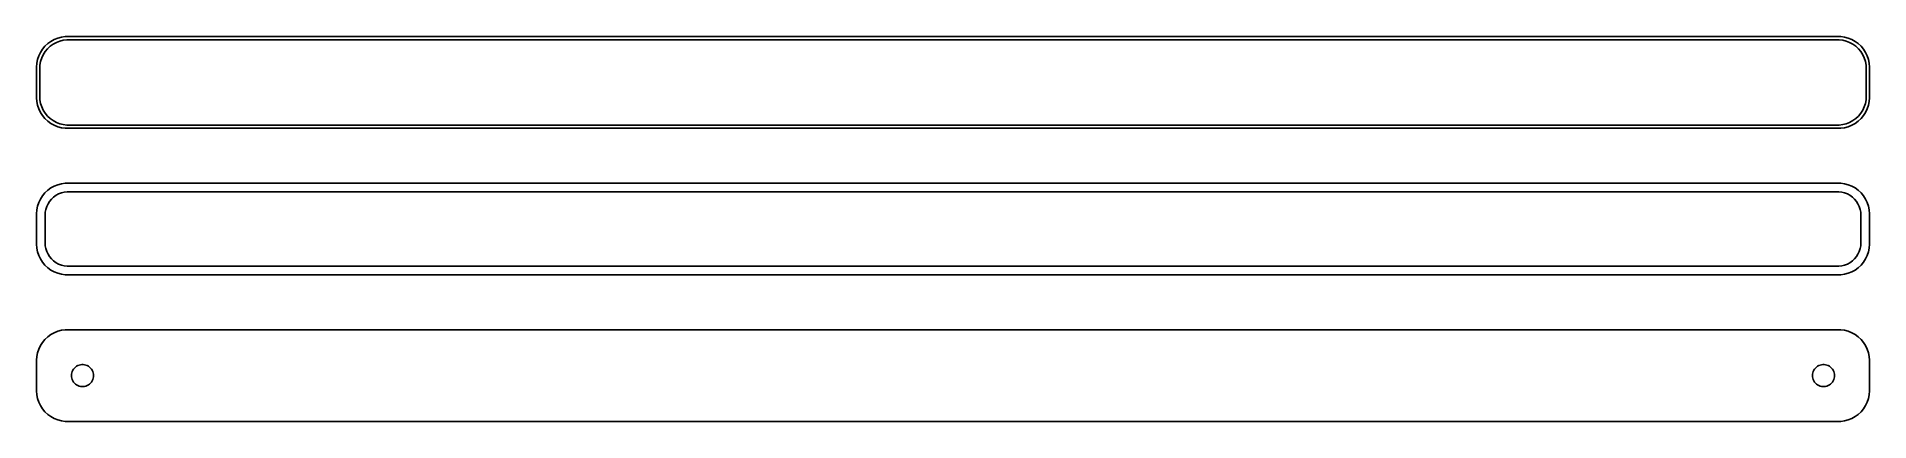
# Model space of a CAD drawing. Header units: metres. Extents: x -150 to 150, y 41 to 103.
import ezdxf

# ---------------------------------------------------------------- set-up
doc = ezdxf.new("R2010")
doc.units = ezdxf.units.M

msp = doc.modelspace()

# ---------------------------------------------------------------- linework, layer by layer
for p, q in [((-148.187, 102.353), (-148.645, 101.923)), ((-147.679, 102.722), (-148.187, 102.353)), ((-147.778, 101.91), (-147.295, 102.261)), ((-147.129, 103.024), (-147.679, 102.722)), ((-147.295, 102.261), (-146.772, 102.548)), ((-146.545, 103.255), (-147.129, 103.024)), ((-146.772, 102.548), (-146.218, 102.768)), ((-145.937, 103.411), (-146.545, 103.255)), ((-146.218, 102.768), (-145.64, 102.916)), ((-145.314, 103.49), (-145.937, 103.411)), ((-145.64, 102.916), (-145.048, 102.991)), ((145.314, 103.49), (-145.314, 103.49)), ((-145.048, 102.991), (145.048, 102.991)), ((145.048, 102.991), (145.64, 102.916)), ((145.937, 103.411), (145.314, 103.49)), ((145.64, 102.916), (146.218, 102.768)), ((146.545, 103.255), (145.937, 103.411)), ((146.218, 102.768), (146.772, 102.548)), ((147.129, 103.024), (146.545, 103.255)), ((146.772, 102.548), (147.295, 102.261)), ((147.679, 102.722), (147.129, 103.024)), ((147.295, 102.261), (147.778, 101.91)), ((148.187, 102.353), (147.679, 102.722)), ((148.645, 101.923), (148.187, 102.353)), ((-149.961, 99.1267), (-150, 98.5)), ((-149.843, 99.7434), (-149.961, 99.1267)), ((-149.649, 100.341), (-149.843, 99.7434)), ((-149.382, 100.909), (-149.649, 100.341)), ((-149.463, 98.8453), (-149.351, 99.4313)), ((-149.045, 101.439), (-149.382, 100.909)), ((-149.351, 99.4313), (-149.166, 99.9986)), ((-149.166, 99.9986), (-148.912, 100.538)), ((-148.645, 101.923), (-149.045, 101.439)), ((-148.912, 100.538), (-148.593, 101.042)), ((-148.593, 101.042), (-148.213, 101.502)), ((-148.213, 101.502), (-147.778, 101.91)), ((147.778, 101.91), (148.213, 101.502)), ((148.213, 101.502), (148.593, 101.042)), ((148.593, 101.042), (148.912, 100.538)), ((149.045, 101.439), (148.645, 101.923)), ((148.912, 100.538), (149.166, 99.9986)), ((149.382, 100.909), (149.045, 101.439)), ((149.166, 99.9986), (149.351, 99.4313)), ((149.351, 99.4313), (149.463, 98.8453)), ((149.649, 100.341), (149.382, 100.909)), ((149.843, 99.7434), (149.649, 100.341)), ((149.961, 99.1267), (149.843, 99.7434)), ((150, 98.5), (149.961, 99.1267)), ((-150, 98.5), (-150, 93.5)), ((-149.5, 98.25), (-149.463, 98.8453)), ((-149.5, 93.75), (-149.5, 98.25)), ((149.463, 98.8453), (149.5, 98.25)), ((149.5, 98.25), (149.5, 93.75)), ((150, 93.5), (150, 98.5)), ((-150, 93.5), (-149.961, 92.8733)), ((-149.463, 93.1547), (-149.5, 93.75)), ((-149.351, 92.5687), (-149.463, 93.1547)), ((149.463, 93.1547), (149.351, 92.5687)), ((149.5, 93.75), (149.463, 93.1547)), ((149.961, 92.8733), (150, 93.5)), ((-149.961, 92.8733), (-149.843, 92.2566)), ((-149.843, 92.2566), (-149.649, 91.6594)), ((-149.649, 91.6594), (-149.382, 91.0912)), ((-149.382, 91.0912), (-149.045, 90.5611)), ((-149.166, 92.0014), (-149.351, 92.5687)), ((-148.912, 91.4617), (-149.166, 92.0014)), ((-149.045, 90.5611), (-148.645, 90.0773)), ((-148.593, 90.958), (-148.912, 91.4617)), ((-148.645, 90.0773), (-148.187, 89.6474)), ((-148.213, 90.4984), (-148.593, 90.958)), ((-147.778, 90.0901), (-148.213, 90.4984)), ((-147.295, 89.7395), (-147.778, 90.0901)), ((147.778, 90.0901), (147.295, 89.7395)), ((148.213, 90.4984), (147.778, 90.0901)), ((148.187, 89.6474), (148.645, 90.0773)), ((148.593, 90.958), (148.213, 90.4984)), ((148.912, 91.4617), (148.593, 90.958)), ((148.645, 90.0773), (149.045, 90.5611)), ((149.166, 92.0014), (148.912, 91.4617)), ((149.045, 90.5611), (149.382, 91.0912)), ((149.351, 92.5687), (149.166, 92.0014)), ((149.382, 91.0912), (149.649, 91.6594)), ((149.649, 91.6594), (149.843, 92.2566)), ((149.843, 92.2566), (149.961, 92.8733)), ((-148.187, 89.6474), (-147.679, 89.2784)), ((-147.679, 89.2784), (-147.129, 88.9759)), ((-146.772, 89.4521), (-147.295, 89.7395)), ((-147.129, 88.9759), (-146.545, 88.7447)), ((-146.218, 89.2325), (-146.772, 89.4521)), ((-146.545, 88.7447), (-145.937, 88.5886)), ((-145.64, 89.0841), (-146.218, 89.2325)), ((-145.937, 88.5886), (-145.314, 88.5099)), ((-145.048, 89.0094), (-145.64, 89.0841)), ((-145.314, 88.5099), (145.314, 88.5099)), ((145.048, 89.0094), (-145.048, 89.0094)), ((145.64, 89.0841), (145.048, 89.0094)), ((145.314, 88.5099), (145.937, 88.5886)), ((146.218, 89.2325), (145.64, 89.0841)), ((145.937, 88.5886), (146.545, 88.7447)), ((146.772, 89.4521), (146.218, 89.2325)), ((146.545, 88.7447), (147.129, 88.9759)), ((147.295, 89.7395), (146.772, 89.4521)), ((147.129, 88.9759), (147.679, 89.2784)), ((147.679, 89.2784), (148.187, 89.6474)), ((-148.187, 78.3526), (-148.645, 77.9227)), ((-147.679, 78.7216), (-148.187, 78.3526)), ((-147.129, 79.0241), (-147.679, 78.7216)), ((-146.545, 79.2553), (-147.129, 79.0241)), ((-145.937, 79.4114), (-146.545, 79.2553)), ((-145.946, 77.9301), (-145.475, 78.0509)), ((-145.314, 79.4901), (-145.937, 79.4114)), ((-145.475, 78.0509), (-144.993, 78.1118)), ((145.314, 79.4901), (-145.314, 79.4901)), ((-144.993, 78.1118), (144.993, 78.1118)), ((144.993, 78.1118), (145.475, 78.0509)), ((145.937, 79.4114), (145.314, 79.4901)), ((145.475, 78.0509), (145.946, 77.9301)), ((146.545, 79.2553), (145.937, 79.4114)), ((147.129, 79.0241), (146.545, 79.2553)), ((147.679, 78.7216), (147.129, 79.0241)), ((148.187, 78.3526), (147.679, 78.7216)), ((148.645, 77.9227), (148.187, 78.3526)), ((-149.961, 75.1267), (-150, 74.5)), ((-149.843, 75.7434), (-149.961, 75.1267)), ((-149.649, 76.3406), (-149.843, 75.7434)), ((-149.382, 76.9088), (-149.649, 76.3406)), ((-149.045, 77.4389), (-149.382, 76.9088)), ((-148.645, 77.9227), (-149.045, 77.4389)), ((-148.589, 74.735), (-148.498, 75.2123)), ((-148.498, 75.2123), (-148.348, 75.6744)), ((-148.348, 75.6744), (-148.141, 76.1141)), ((-148.141, 76.1141), (-147.88, 76.5244)), ((-147.88, 76.5244), (-147.571, 76.8988)), ((-147.571, 76.8988), (-147.216, 77.2315)), ((-147.216, 77.2315), (-146.823, 77.5171)), ((-146.823, 77.5171), (-146.398, 77.7512)), ((-146.398, 77.7512), (-145.946, 77.9301)), ((145.946, 77.9301), (146.398, 77.7512)), ((146.398, 77.7512), (146.823, 77.5171)), ((146.823, 77.5171), (147.216, 77.2315)), ((147.216, 77.2315), (147.571, 76.8988)), ((147.571, 76.8988), (147.88, 76.5244)), ((147.88, 76.5244), (148.141, 76.1141)), ((148.141, 76.1141), (148.348, 75.6744)), ((148.348, 75.6744), (148.498, 75.2123)), ((148.498, 75.2123), (148.589, 74.735)), ((149.045, 77.4389), (148.645, 77.9227)), ((149.382, 76.9088), (149.045, 77.4389)), ((149.649, 76.3406), (149.382, 76.9088)), ((149.843, 75.7434), (149.649, 76.3406)), ((149.961, 75.1267), (149.843, 75.7434)), ((150, 74.5), (149.961, 75.1267)), ((-150, 74.5), (-150, 69.5)), ((-148.619, 74.25), (-148.589, 74.735)), ((-148.619, 69.75), (-148.619, 74.25)), ((148.589, 74.735), (148.619, 74.25)), ((148.619, 74.25), (148.619, 69.75)), ((150, 69.5), (150, 74.5)), ((-150, 69.5), (-149.961, 68.8733)), ((-148.589, 69.265), (-148.619, 69.75)), ((-148.498, 68.7877), (-148.589, 69.265)), ((148.589, 69.265), (148.498, 68.7877)), ((148.619, 69.75), (148.589, 69.265)), ((149.961, 68.8733), (150, 69.5)), ((-149.961, 68.8733), (-149.843, 68.2566)), ((-149.843, 68.2566), (-149.649, 67.6594)), ((-149.649, 67.6594), (-149.382, 67.0912)), ((-149.382, 67.0912), (-149.045, 66.5611)), ((-149.045, 66.5611), (-148.645, 66.0773)), ((-148.645, 66.0773), (-148.187, 65.6474)), ((-148.348, 68.3256), (-148.498, 68.7877)), ((-148.141, 67.8859), (-148.348, 68.3256)), ((-147.88, 67.4756), (-148.141, 67.8859)), ((-147.571, 67.1012), (-147.88, 67.4756)), ((-147.216, 66.7685), (-147.571, 67.1012)), ((-146.823, 66.4829), (-147.216, 66.7685)), ((-146.398, 66.2488), (-146.823, 66.4829)), ((-145.946, 66.0699), (-146.398, 66.2488)), ((-145.475, 65.9491), (-145.946, 66.0699)), ((145.946, 66.0699), (145.475, 65.9491)), ((146.398, 66.2488), (145.946, 66.0699)), ((146.823, 66.4829), (146.398, 66.2488)), ((147.216, 66.7685), (146.823, 66.4829)), ((147.571, 67.1012), (147.216, 66.7685)), ((147.88, 67.4756), (147.571, 67.1012)), ((148.141, 67.8859), (147.88, 67.4756)), ((148.348, 68.3256), (148.141, 67.8859)), ((148.187, 65.6474), (148.645, 66.0773)), ((148.498, 68.7877), (148.348, 68.3256)), ((148.645, 66.0773), (149.045, 66.5611)), ((149.045, 66.5611), (149.382, 67.0912)), ((149.382, 67.0912), (149.649, 67.6594)), ((149.649, 67.6594), (149.843, 68.2566)), ((149.843, 68.2566), (149.961, 68.8733)), ((-148.187, 65.6474), (-147.679, 65.2784)), ((-147.679, 65.2784), (-147.129, 64.9759)), ((-147.129, 64.9759), (-146.545, 64.7447)), ((-146.545, 64.7447), (-145.937, 64.5886)), ((-145.937, 64.5886), (-145.314, 64.5099)), ((-144.993, 65.8882), (-145.475, 65.9491)), ((-145.314, 64.5099), (145.314, 64.5099)), ((144.993, 65.8882), (-144.993, 65.8882)), ((145.475, 65.9491), (144.993, 65.8882)), ((145.314, 64.5099), (145.937, 64.5886)), ((145.937, 64.5886), (146.545, 64.7447)), ((146.545, 64.7447), (147.129, 64.9759)), ((147.129, 64.9759), (147.679, 65.2784)), ((147.679, 65.2784), (148.187, 65.6474)), ((-148.187, 54.3526), (-148.645, 53.9227)), ((-147.679, 54.7216), (-148.187, 54.3526)), ((-147.129, 55.0241), (-147.679, 54.7216)), ((-146.545, 55.2553), (-147.129, 55.0241)), ((-145.937, 55.4114), (-146.545, 55.2553)), ((-145.314, 55.4901), (-145.937, 55.4114)), ((145.314, 55.4901), (-145.314, 55.4901)), ((145.937, 55.4114), (145.314, 55.4901)), ((146.545, 55.2553), (145.937, 55.4114)), ((147.129, 55.0241), (146.545, 55.2553)), ((147.679, 54.7216), (147.129, 55.0241)), ((148.187, 54.3526), (147.679, 54.7216)), ((148.645, 53.9227), (148.187, 54.3526)), ((-149.961, 51.1267), (-150, 50.5)), ((-149.843, 51.7434), (-149.961, 51.1267)), ((-149.649, 52.3406), (-149.843, 51.7434)), ((-149.382, 52.9088), (-149.649, 52.3406)), ((-149.045, 53.4389), (-149.382, 52.9088)), ((-148.645, 53.9227), (-149.045, 53.4389)), ((149.045, 53.4389), (148.645, 53.9227)), ((149.382, 52.9088), (149.045, 53.4389)), ((149.649, 52.3406), (149.382, 52.9088)), ((149.843, 51.7434), (149.649, 52.3406)), ((149.961, 51.1267), (149.843, 51.7434)), ((150, 50.5), (149.961, 51.1267)), ((-150, 50.5), (-150, 45.5)), ((-144.3, 48), (-144.286, 48.2256)), ((-144.286, 47.7744), (-144.3, 48)), ((-144.286, 48.2256), (-144.243, 48.4476)), ((-144.243, 48.4476), (-144.174, 48.6626)), ((-144.174, 48.6626), (-144.077, 48.8671)), ((-144.077, 48.8671), (-143.956, 49.058)), ((-143.956, 49.058), (-143.812, 49.2322)), ((-143.812, 49.2322), (-143.647, 49.3869)), ((-143.647, 49.3869), (-143.464, 49.5198)), ((-143.464, 49.5198), (-143.266, 49.6287)), ((-143.266, 49.6287), (-143.056, 49.7119)), ((-143.056, 49.7119), (-142.837, 49.7681)), ((-142.837, 49.7681), (-142.613, 49.7964)), ((-142.613, 49.7964), (-142.387, 49.7964)), ((-142.387, 49.7964), (-142.163, 49.7681)), ((-142.163, 49.7681), (-141.944, 49.7119)), ((-141.944, 49.7119), (-141.734, 49.6287)), ((-141.734, 49.6287), (-141.536, 49.5198)), ((-141.536, 49.5198), (-141.353, 49.3869)), ((-141.353, 49.3869), (-141.188, 49.2322)), ((-141.188, 49.2322), (-141.044, 49.058)), ((-141.044, 49.058), (-140.923, 48.8671)), ((-140.923, 48.8671), (-140.826, 48.6626)), ((-140.826, 48.6626), (-140.757, 48.4476)), ((-140.757, 48.4476), (-140.714, 48.2256)), ((-140.714, 48.2256), (-140.7, 48)), ((-140.7, 48), (-140.714, 47.7744)), ((140.7, 48), (140.714, 48.2256)), ((140.714, 47.7744), (140.7, 48)), ((140.714, 48.2256), (140.757, 48.4476)), ((140.757, 48.4476), (140.826, 48.6626)), ((140.826, 48.6626), (140.923, 48.8671)), ((140.923, 48.8671), (141.044, 49.058)), ((141.044, 49.058), (141.188, 49.2322)), ((141.188, 49.2322), (141.353, 49.3869)), ((141.353, 49.3869), (141.536, 49.5198)), ((141.536, 49.5198), (141.734, 49.6287)), ((141.734, 49.6287), (141.944, 49.7119)), ((141.944, 49.7119), (142.163, 49.7681)), ((142.163, 49.7681), (142.387, 49.7964)), ((142.387, 49.7964), (142.613, 49.7964)), ((142.613, 49.7964), (142.837, 49.7681)), ((142.837, 49.7681), (143.056, 49.7119)), ((143.056, 49.7119), (143.266, 49.6287)), ((143.266, 49.6287), (143.464, 49.5198)), ((143.464, 49.5198), (143.647, 49.3869)), ((143.647, 49.3869), (143.812, 49.2322)), ((143.812, 49.2322), (143.956, 49.058)), ((143.956, 49.058), (144.077, 48.8671)), ((144.077, 48.8671), (144.174, 48.6626)), ((144.174, 48.6626), (144.243, 48.4476)), ((144.243, 48.4476), (144.286, 48.2256)), ((144.286, 48.2256), (144.3, 48)), ((144.3, 48), (144.286, 47.7744)), ((150, 45.5), (150, 50.5)), ((-150, 45.5), (-149.961, 44.8733)), ((-144.243, 47.5524), (-144.286, 47.7744)), ((-144.174, 47.3374), (-144.243, 47.5524)), ((-144.077, 47.1329), (-144.174, 47.3374)), ((-143.956, 46.942), (-144.077, 47.1329)), ((-143.812, 46.7678), (-143.956, 46.942)), ((-143.647, 46.6131), (-143.812, 46.7678)), ((-143.464, 46.4802), (-143.647, 46.6131)), ((-143.266, 46.3713), (-143.464, 46.4802)), ((-143.056, 46.2881), (-143.266, 46.3713)), ((-142.837, 46.2319), (-143.056, 46.2881)), ((-142.613, 46.2036), (-142.837, 46.2319)), ((-142.387, 46.2036), (-142.613, 46.2036)), ((-142.163, 46.2319), (-142.387, 46.2036)), ((-141.944, 46.2881), (-142.163, 46.2319)), ((-141.734, 46.3713), (-141.944, 46.2881)), ((-141.536, 46.4802), (-141.734, 46.3713)), ((-141.353, 46.6131), (-141.536, 46.4802)), ((-141.188, 46.7678), (-141.353, 46.6131)), ((-141.044, 46.942), (-141.188, 46.7678)), ((-140.923, 47.1329), (-141.044, 46.942)), ((-140.826, 47.3374), (-140.923, 47.1329)), ((-140.757, 47.5524), (-140.826, 47.3374)), ((-140.714, 47.7744), (-140.757, 47.5524)), ((140.757, 47.5524), (140.714, 47.7744)), ((140.826, 47.3374), (140.757, 47.5524)), ((140.923, 47.1329), (140.826, 47.3374)), ((141.044, 46.942), (140.923, 47.1329)), ((141.188, 46.7678), (141.044, 46.942)), ((141.353, 46.6131), (141.188, 46.7678)), ((141.536, 46.4802), (141.353, 46.6131)), ((141.734, 46.3713), (141.536, 46.4802)), ((141.944, 46.2881), (141.734, 46.3713)), ((142.163, 46.2319), (141.944, 46.2881)), ((142.387, 46.2036), (142.163, 46.2319)), ((142.613, 46.2036), (142.387, 46.2036)), ((142.837, 46.2319), (142.613, 46.2036)), ((143.056, 46.2881), (142.837, 46.2319)), ((143.266, 46.3713), (143.056, 46.2881)), ((143.464, 46.4802), (143.266, 46.3713)), ((143.647, 46.6131), (143.464, 46.4802)), ((143.812, 46.7678), (143.647, 46.6131)), ((143.956, 46.942), (143.812, 46.7678)), ((144.077, 47.1329), (143.956, 46.942)), ((144.174, 47.3374), (144.077, 47.1329)), ((144.243, 47.5524), (144.174, 47.3374)), ((144.286, 47.7744), (144.243, 47.5524)), ((149.961, 44.8733), (150, 45.5)), ((-149.961, 44.8733), (-149.843, 44.2566)), ((-149.843, 44.2566), (-149.649, 43.6594)), ((-149.649, 43.6594), (-149.382, 43.0912)), ((-149.382, 43.0912), (-149.045, 42.5611)), ((-149.045, 42.5611), (-148.645, 42.0773)), ((-148.645, 42.0773), (-148.187, 41.6474)), ((148.187, 41.6474), (148.645, 42.0773)), ((148.645, 42.0773), (149.045, 42.5611)), ((149.045, 42.5611), (149.382, 43.0912)), ((149.382, 43.0912), (149.649, 43.6594)), ((149.649, 43.6594), (149.843, 44.2566)), ((149.843, 44.2566), (149.961, 44.8733)), ((-148.187, 41.6474), (-147.679, 41.2784)), ((-147.679, 41.2784), (-147.129, 40.9759)), ((-147.129, 40.9759), (-146.545, 40.7447)), ((-146.545, 40.7447), (-145.937, 40.5886)), ((-145.937, 40.5886), (-145.314, 40.5099)), ((-145.314, 40.5099), (145.314, 40.5099)), ((145.314, 40.5099), (145.937, 40.5886)), ((145.937, 40.5886), (146.545, 40.7447)), ((146.545, 40.7447), (147.129, 40.9759)), ((147.129, 40.9759), (147.679, 41.2784)), ((147.679, 41.2784), (148.187, 41.6474))]:
    msp.add_line(p, q)

doc.saveas('drawing.dxf')
